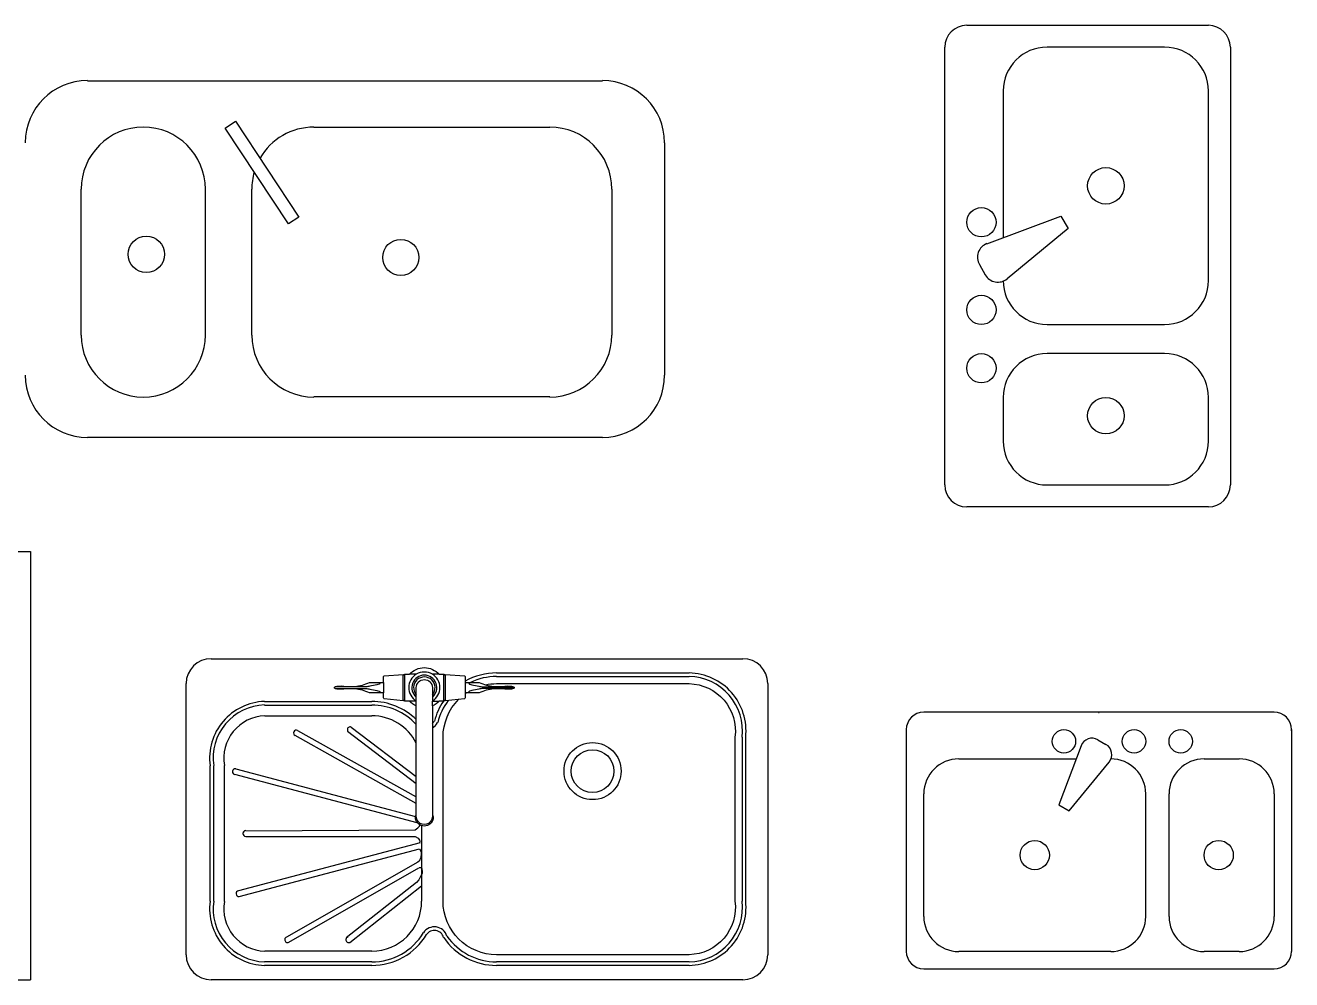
# Model space of a CAD drawing. Header units: metres. Extents: x 271.5 to 281.6, y 139.4 to 150.6.
# Drawn here: x 279.752 to 281.526, y 144.952 to 146.29 of the extents above; entities that cross this region are included whole.
import ezdxf

# ---------------------------------------------------------------- set-up
doc = ezdxf.new("R2010")
doc.units = ezdxf.units.M
doc.linetypes.add('DASHEDX2', pattern=[38.1, 25.4, -12.7])
doc.styles.add('DIM_FONT', font='simplex_.ttf', dxfattribs={"width": 0.8})

msp = doc.modelspace()

# ---------------------------------------------------------------- linework, layer by layer
at = {"linetype": 'ByBlock'}
for p, q in [((281.0708, 146.2898), (281.4095, 146.2898)), ((281.0402, 145.6455), (281.0402, 146.2591)), ((281.4402, 146.2591), (281.4402, 145.6455)), ((281.4095, 145.6148), (281.0708, 145.6148)), ((281.5015, 145.327, -0.09), (281.0106, 145.327, -0.09)), ((280.9861, 145.3025, -0.09), (280.9861, 144.9916, -0.09)), ((281.5261, 144.9916, -0.09), (281.5261, 145.3025, -0.09)), ((281.231, 145.2799, -0.09), (281.1999, 145.197, -0.09)), ((281.2545, 145.2883, -0.09), (281.2659, 145.2817, -0.09)), ((281.0597, 145.2616, -0.09), (281.2241, 145.2616, -0.09)), ((281.2141, 145.1888, -0.09), (281.2703, 145.2571, -0.09)), ((281.4034, 145.2616, -0.09), (281.4525, 145.2616, -0.09)), ((281.0106, 145.0406, -0.09), (281.0106, 145.2125, -0.09)), ((281.3215, 145.2125, -0.09), (281.3215, 145.0406, -0.09)), ((281.3543, 145.0406, -0.09), (281.3543, 145.2125, -0.09)), ((281.5015, 145.2125, -0.09), (281.5015, 145.0406, -0.09)), ((281.1999, 145.197, -0.09), (281.2141, 145.1888, -0.09)), ((281.2725, 144.9916, -0.09), (281.0597, 144.9916, -0.09)), ((281.4525, 144.9916, -0.09), (281.4034, 144.9916, -0.09)), ((281.0106, 144.967, -0.09), (281.5015, 144.967, -0.09))]:
    msp.add_line(p, q, dxfattribs=at)
for p, q in [((281.3481, 146.2591), (281.1833, 146.2591)), ((281.122, 146.1978), (281.122, 145.9923)), ((281.4095, 145.9319), (281.4095, 146.1978)), ((281.0991, 145.9837), (281.2027, 146.0225)), ((281.2027, 146.0225), (281.2129, 146.0048)), ((281.2129, 146.0048), (281.1275, 145.9345)), ((281.0886, 145.9543), (281.0968, 145.9401)), ((281.1833, 145.8705), (281.3481, 145.8705)), ((281.3481, 145.8296), (281.1833, 145.8296)), ((281.122, 145.7682), (281.122, 145.7069)), ((281.4095, 145.7069), (281.4095, 145.7682)), ((281.1833, 145.6455), (281.3481, 145.6455)), ((278.5587, 145.552, -0.09), (279.7587, 145.552, -0.09)), ((279.7587, 145.552, -0.09), (279.7587, 144.952, -0.09)), ((280.012, 145.402, -0.09), (280.757, 145.402, -0.09)), ((280.281, 145.3439, -0.09), (280.281, 145.3789, -0.09)), ((280.2835, 145.3426, -0.09), (280.2835, 145.3801, -0.09)), ((280.3381, 145.3426, -0.09), (280.3381, 145.3801, -0.09)), ((280.3381, 145.3426, -0.09), (280.3381, 145.3801, -0.09)), ((280.3406, 145.3439, -0.09), (280.3406, 145.3789, -0.09)), ((280.3406, 145.3439, -0.09), (280.3406, 145.3789, -0.09)), ((280.412, 145.382, -0.09), (280.682, 145.382, -0.09)), ((279.977, 144.987, -0.09), (279.977, 145.367, -0.09)), ((280.2535, 145.3688, -0.09), (280.2535, 145.3539, -0.09)), ((280.3681, 145.3688, -0.09), (280.3681, 145.3539, -0.09)), ((280.412, 145.377, -0.09), (280.682, 145.377, -0.09)), ((280.792, 145.367, -0.09), (280.792, 144.987, -0.09)), ((280.087, 145.342, -0.09), (280.237, 145.342, -0.09)), ((280.087, 145.337, -0.09), (280.237, 145.337, -0.09)), ((280.0871, 145.322, -0.09), (280.237, 145.322, -0.09)), ((280.2995, 145.1991, -0.09), (280.1299, 145.2941, -0.09)), ((280.1331, 145.3015, -0.09), (280.2995, 145.2082, -0.09)), ((280.2993, 145.2267, -0.09), (280.2033, 145.2998, -0.09)), ((280.2083, 145.3062, -0.09), (280.2995, 145.2368, -0.09)), ((280.756, 145.292, -0.09), (280.756, 145.062, -0.09)), ((280.761, 145.292, -0.09), (280.761, 145.062, -0.09)), ((280.0106, 145.062, -0.09), (280.0106, 145.252, -0.09)), ((280.0156, 145.062, -0.09), (280.0156, 145.252, -0.09)), ((280.0306, 145.0616, -0.09), (280.0306, 145.2524, -0.09)), ((280.3009, 145.1721, -0.09), (280.0453, 145.2396, -0.09)), ((280.0464, 145.2476, -0.09), (280.2986, 145.1808, -0.09)), ((280.307, 145.168, -0.09), (280.307, 145.062, -0.09)), ((280.0605, 145.1609, -0.09), (280.2981, 145.1621, -0.09)), ((280.0605, 145.1529, -0.09), (280.2981, 145.1529, -0.09)), ((280.3047, 145.1439, -0.09), (280.0503, 145.0767, -0.09)), ((280.0514, 145.0687, -0.09), (280.304, 145.1356, -0.09)), ((280.3015, 145.1169, -0.09), (280.1176, 145.0118, -0.09)), ((280.1209, 145.0044, -0.09), (280.3032, 145.1088, -0.09)), ((280.2996, 145.0883, -0.09), (280.2013, 145.0106, -0.09)), ((280.2063, 145.0042, -0.09), (280.307, 145.0838, -0.09)), ((280.237, 144.992, -0.09), (280.0871, 144.992, -0.09)), ((280.237, 144.977, -0.09), (280.087, 144.977, -0.09)), ((280.237, 144.972, -0.09), (280.087, 144.972, -0.09)), ((280.682, 144.977, -0.09), (280.412, 144.977, -0.09)), ((280.682, 144.972, -0.09), (280.412, 144.972, -0.09)), ((278.5587, 144.952, -0.09), (279.7587, 144.952, -0.09)), ((280.757, 144.952, -0.09), (280.012, 144.952, -0.09))]:
    msp.add_line(p, q)
at = {"color": 0}
for p, q in [((279.8386, 146.2122), (280.5604, 146.2122)), ((279.9169, 146.147), (279.9169, 146.147)), ((280.0317, 146.1458), (280.0462, 146.1554)), ((280.1202, 146.0115), (280.0317, 146.1458)), ((280.0462, 146.1554), (280.1347, 146.021)), ((280.156, 146.147), (280.4865, 146.147)), ((280.6473, 146.1253), (280.6473, 145.7992)), ((279.8299, 145.8557), (279.8299, 146.0601)), ((280.0038, 146.0601), (280.0038, 145.8557)), ((280.0691, 145.8557), (280.0691, 146.0601)), ((280.5734, 146.0601), (280.5734, 145.8557)), ((280.1347, 146.021), (280.1202, 146.0115)), ((279.9169, 145.7688), (279.9169, 145.7688)), ((280.4865, 145.7688), (280.156, 145.7688)), ((280.5604, 145.7122), (279.8386, 145.7122))]:
    msp.add_line(p, q, dxfattribs=at)
at = {"elevation": -0.09}
msp.add_lwpolyline([(280.322, 145.3357), (280.322, 145.1829, -0.164418), (280.3233, 145.178, -0.849314), (280.2983, 145.178, -0.164418), (280.2995, 145.1829), (280.2995, 145.3357, -0.107035), (280.2899, 145.3426), (280.2835, 145.3426), (280.281, 145.3439), (280.281, 145.3428), (280.2546, 145.3458, -0.392238), (280.2535, 145.347), (280.2535, 145.3539), (280.2339, 145.3539, 0.095415), (280.2134, 145.3596, 0.01788), (280.1979, 145.3594, -0.110831), (280.1858, 145.3601, -0.841313), (280.1858, 145.3626, -0.110831), (280.1979, 145.3634, 0.01788), (280.2134, 145.3631, 0.091516), (280.2339, 145.3688), (280.2535, 145.3688), (280.2535, 145.3769, -0.392238), (280.2546, 145.3781), (280.281, 145.3799), (280.281, 145.3789), (280.2835, 145.3801), (280.2899, 145.3801, -0.44599), (280.3316, 145.3801), (280.3381, 145.3801), (280.3406, 145.3789), (280.3406, 145.3799), (280.3669, 145.3781, -0.392238), (280.3681, 145.3769), (280.3681, 145.3688), (280.3877, 145.3688, 0.091516), (280.4081, 145.3631, 0.01788), (280.4236, 145.3634, -0.110831), (280.4358, 145.3626, -0.841313), (280.4358, 145.3601, -0.110831), (280.4236, 145.3594, 0.01788), (280.4081, 145.3596, 0.095415), (280.3877, 145.3539), (280.3681, 145.3539), (280.3681, 145.347, -0.392238), (280.3669, 145.3458), (280.3406, 145.3428), (280.3406, 145.3439), (280.3381, 145.3426), (280.3316, 145.3426, -0.107035)], format="xyb", close=True, dxfattribs=at)
for points in [[(280.3316, 145.3801), (280.3222, 145.3801, 0.279954), (280.2994, 145.3801), (280.2899, 145.3801)], [(280.2495, 145.3688, -0.255199), (280.2442, 145.3655, -0.005211), (280.2344, 145.3634, -0.044747), (280.2289, 145.3626), (280.1858, 145.3626)], [(280.2995, 145.3425), (280.2995, 145.3515), (280.2995, 145.3614, -1), (280.322, 145.3614), (280.322, 145.3515), (280.322, 145.3425)], [(280.3964, 145.3654, -0.052389), (280.412, 145.367), (280.682, 145.367, -0.445378), (280.746, 145.292), (280.746, 145.062, -0.445378), (280.682, 144.987), (280.412, 144.987, -0.414214), (280.337, 145.062), (280.337, 145.292, -0.197917), (280.3587, 145.3448)], [(280.372, 145.3688, 0.255199), (280.3773, 145.3655, 0.005211), (280.3872, 145.3634, 0.044747), (280.3927, 145.3626), (280.4358, 145.3626)], [(280.1858, 145.3601), (280.2289, 145.3601, -0.044747), (280.2344, 145.3593, -0.005211), (280.2442, 145.3572, -0.255199), (280.2495, 145.354)], [(280.3681, 145.3528, -0.006105), (280.3696, 145.3539, -0.006105)], [(280.4358, 145.3601), (280.3927, 145.3601, 0.044747), (280.3872, 145.3593, 0.005211), (280.3773, 145.3572, 0.255199), (280.372, 145.354)], [(280.2995, 145.3357), (280.2995, 145.3425, -0.001876), (280.2994, 145.3426), (280.2899, 145.3426)], [(280.322, 145.3357), (280.322, 145.3425, 0.001876), (280.3222, 145.3426), (280.3316, 145.3426)], [(280.322, 145.1829), (280.322, 145.1817, -1.092181), (280.2995, 145.1817), (280.2995, 145.1829)]]:
    msp.add_lwpolyline(points, format="xyb", dxfattribs=at)
for points in [[(280.2995, 145.2265), (280.2993, 145.2267)], [(280.2981, 145.1621), (280.3018, 145.1647), (280.3038, 145.1674), (280.3044, 145.1687), (280.3043, 145.1692)], [(280.2981, 145.1529), (280.3019, 145.1503), (280.3038, 145.1476), (280.3045, 145.1463), (280.3038, 145.1437)], [(280.304, 145.1356), (280.3065, 145.1312), (280.3065, 145.1285), (280.3058, 145.1233), (280.3045, 145.1206), (280.3038, 145.1186), (280.3015, 145.1169)], [(280.3036, 145.1094), (280.3069, 145.1094), (280.3075, 145.1041), (280.3075, 145.1008), (280.3049, 145.0955), (280.3029, 145.0922), (280.2996, 145.0883)]]:
    msp.add_lwpolyline(points, dxfattribs=at)
for centre, radius in [((281.2657, 146.0648), 0.0256), ((281.0913, 146.0137), 0.0205), ((281.0913, 145.8909), 0.0205), ((281.0913, 145.8091), 0.0205), ((281.2657, 145.7426), 0.0256), ((280.5465, 145.2444, -0.09), 0.03)]:
    msp.add_circle(centre, radius)
at = {"color": 0}
for centre in [(279.9212, 145.9688), (280.2778, 145.9644)]:
    msp.add_circle(centre, 0.0254, dxfattribs=at)
at = {"linetype": 'ByBlock'}
for centre, radius in [((281.207, 145.2861, -0.09), 0.0164), ((281.3052, 145.2861, -0.09), 0.0164), ((281.3706, 145.2861, -0.09), 0.0164), ((281.1661, 145.1266, -0.09), 0.0205), ((281.4238, 145.1266, -0.09), 0.0205)]:
    msp.add_circle(centre, radius, dxfattribs=at)
at = {"linetype": 'DASHEDX2', "ltscale": 15}
msp.add_circle((280.5465, 145.2444, -0.09), 0.04, dxfattribs=at)
at = {"linetype": 'ByBlock'}
for centre, radius, start, end in [((281.0708, 146.2591), 0.0307, 90, 180), ((281.4095, 146.2591), 0.0307, 0, 90), ((281.0708, 145.6455), 0.0307, 180, 270), ((281.4095, 145.6455), 0.0307, 270, 0), ((281.0106, 145.3025, -0.09), 0.0245, 90, 180), ((281.5015, 145.3025, -0.09), 0.0245, 0, 90), ((281.2463, 145.2741, -0.09), 0.0164, 60, 159.4623), ((281.2577, 145.2675, -0.09), 0.0164, 320.5377, 60), ((281.0597, 145.2125, -0.09), 0.0491, 90, 180), ((281.2725, 145.2125, -0.09), 0.0491, 0, 90), ((281.4034, 145.2125, -0.09), 0.0491, 90, 180), ((281.4525, 145.2125, -0.09), 0.0491, 0, 90), ((281.0597, 145.0406, -0.09), 0.0491, 180, 270), ((281.2725, 145.0406, -0.09), 0.0491, 270, 0), ((281.4034, 145.0406, -0.09), 0.0491, 180, 270), ((281.4525, 145.0406, -0.09), 0.0491, 270, 0), ((281.0106, 144.9916, -0.09), 0.0245, 180, 270), ((281.5015, 144.9916, -0.09), 0.0245, 270, 0)]:
    msp.add_arc(centre, radius, start, end, dxfattribs=at)
for centre, radius, start, end in [((281.1833, 146.1978), 0.0614, 90, 180), ((281.3481, 146.1978), 0.0614, 0, 90), ((281.1063, 145.9646), 0.0205, 110.5377, 210), ((281.1145, 145.9503), 0.0205, 210, 309.4623), ((281.1833, 145.9319), 0.0614, 180, 270), ((281.3481, 145.9319), 0.0614, 270, 0), ((281.1833, 145.7682), 0.0614, 90, 180), ((281.3481, 145.7682), 0.0614, 0, 90), ((281.1833, 145.7069), 0.0614, 180, 270), ((281.3481, 145.7069), 0.0614, 270, 0), ((280.012, 145.367, -0.09), 0.035, 90, 180), ((280.757, 145.367, -0.09), 0.035, 0, 90), ((280.3108, 145.3614, -0.09), 0.0219, 121.2796, 238.7204), ((280.3108, 145.3614, -0.09), 0.0175, 310.0052, 229.9948), ((280.3108, 145.3614, -0.09), 0.0219, 301.2796, 58.7204), ((280.412, 145.292, -0.09), 0.09, 90, 119.1957), ((280.6803, 145.3008, -0.09), 0.0812, 353.7986, 88.8078), ((280.3108, 145.3614, -0.09), 0.015, 318.5904, 221.4096), ((280.412, 145.292, -0.09), 0.085, 90, 115.4153), ((280.6803, 145.3008, -0.09), 0.0763, 353.4172, 88.7258), ((280.412, 145.292, -0.09), 0.085, 142.9619, 165.9722), ((280.0891, 145.2628, -0.09), 0.0792, 91.551, 187.8349), ((280.0891, 145.2628, -0.09), 0.0743, 91.6616, 188.3215), ((280.237, 145.252, -0.09), 0.09, 45.9739, 90), ((280.237, 145.252, -0.09), 0.085, 42.6194, 90), ((280.412, 145.292, -0.09), 0.09, 145.781, 165.5418), ((280.0892, 145.2626, -0.09), 0.0594, 92.0172, 189.8939), ((280.237, 145.252, -0.09), 0.07, 26.6768, 90), ((280.3133, 145.3213, -0.09), 0.0133, 310.66, 329.4824), ((280.3133, 145.3213, -0.09), 0.0183, 298.2943, 331.8884), ((280.1315, 145.2978, -0.09), 0.00405, 66.255, 246.255), ((280.2069, 145.3024, -0.09), 0.00405, 67.5508, 247.5508), ((280.0459, 145.2436, -0.09), 0.00405, 82.5927, 262.5927), ((280.0605, 145.157, -0.09), 0.00405, 90, 270), ((280.0605, 145.1569, -0.09), 0.00405, 90.2625, 270.2625), ((280.0509, 145.0727, -0.09), 0.00405, 97.6698, 277.6698), ((280.0891, 145.0512, -0.09), 0.0792, 172.1651, 268.449), ((280.0891, 145.0513, -0.09), 0.0743, 171.6785, 268.3384), ((280.0892, 145.0514, -0.09), 0.0594, 170.1061, 267.9828), ((280.237, 145.062, -0.09), 0.07, 270, 0), ((280.6803, 145.0533, -0.09), 0.0763, 271.2742, 6.5828), ((280.6803, 145.0532, -0.09), 0.0812, 271.1922, 6.2014), ((280.3249, 145.0078, -0.09), 0.0183, 16.8467, 146.7086), ((280.1193, 145.0081, -0.09), 0.00405, 114.0075, 294.0075), ((280.2049, 145.008, -0.09), 0.00405, 112.7117, 292.7117), ((280.237, 145.062, -0.09), 0.085, 270, 328.9261), ((280.237, 145.062, -0.09), 0.09, 270, 328.8241), ((280.3249, 145.0078, -0.09), 0.0133, 13.7076, 148.5544), ((280.412, 145.062, -0.09), 0.09, 214.5823, 270), ((280.412, 145.062, -0.09), 0.085, 215.1439, 270), ((280.012, 144.987, -0.09), 0.035, 180, 270), ((280.757, 144.987, -0.09), 0.035, 270, 0)]:
    msp.add_arc(centre, radius, start, end)
at = {"color": 0}
for centre, start, end in [((279.8386, 146.1253), 90, 180), ((280.5604, 146.1253), 0, 90), ((279.9169, 146.0601), 90, 180), ((279.9169, 146.0601), 0, 90), ((280.156, 146.0601), 90, 150.2233), ((280.4865, 146.0601), 0, 90), ((280.156, 146.0601), 164.0391, 180), ((279.9169, 145.8557), 180, 270), ((279.9169, 145.8557), 270, 0), ((280.156, 145.8557), 180, 270), ((280.4865, 145.8557), 270, 0), ((279.8386, 145.7992), 180, 270), ((280.5604, 145.7992), 270, 0)]:
    msp.add_arc(centre, 0.087, start, end, dxfattribs=at)

# ---------------------------------------------------------------- texts
at = {"style": 'DIM_FONT', "text_generation_flag": 4, "width": 0.8, "flags": 9}
for tag, p, s, height in [('YSIZE', (281.2561, 145.327, -0.09), '675', 0.0004), ('XSIZE', (281.2561, 145.327, -0.09), '450', 0.0004), ('YSIZE', (281.5261, 145.3025, -0.09), '500', 0.0005), ('XSIZE', (281.5261, 145.3025, -0.09), '0', 0.0005)]:
    msp.add_attdef(tag, p, s, height=height, rotation=270, dxfattribs=at)

doc.saveas('drawing.dxf')
